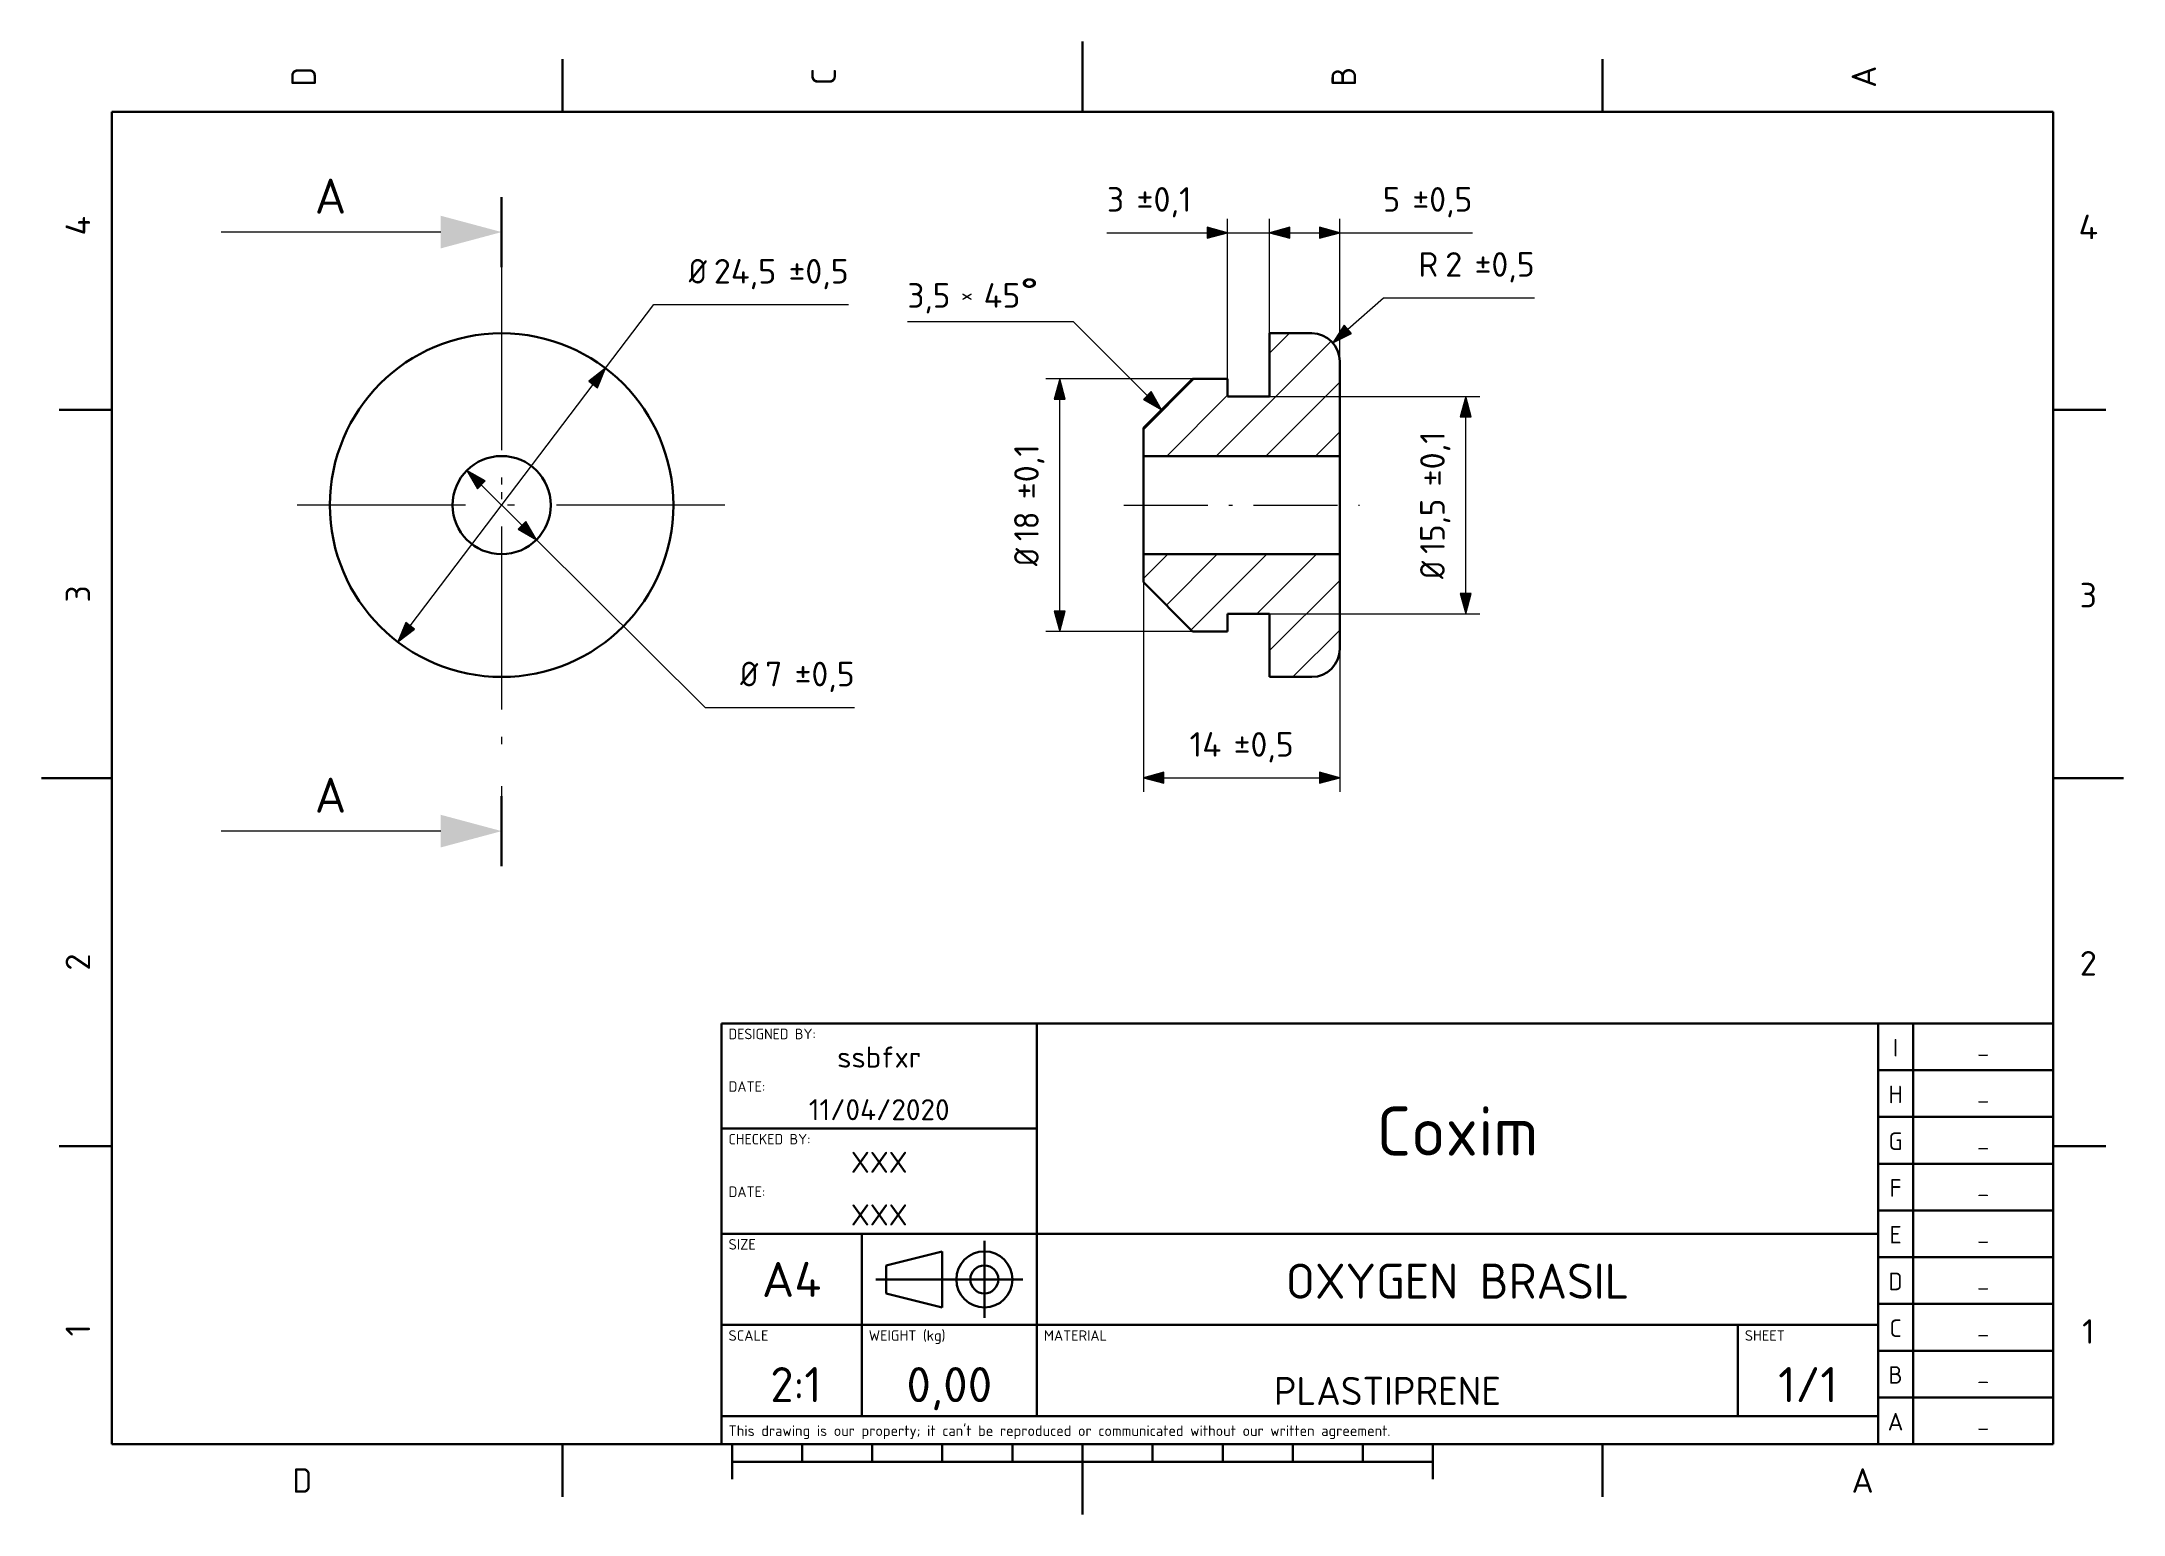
# Model space of a CAD drawing. Extents: x 0 to 297, y 0 to 210.
import ezdxf
from ezdxf.enums import TextEntityAlignment as Align

# ---------------------------------------------------------------- set-up
doc = ezdxf.new("R2010")
doc.units = 0
doc.linetypes.add('DASHDOT', pattern=[18.5, 12, -3, 0.5, -3])
doc.layers.get('0').update_dxf_attribs({"lineweight": 13})
doc.styles.get("Standard").update_dxf_attribs({"font": 'isocp.shx'})
doc.dimstyles.get("Standard").update_dxf_attribs({"dimtxt": 2.5, "dimasz": 2.5, "dimexe": 1.25, "dimexo": 0.625, "dimtad": 1, "dimcen": 2.5, "dimadec": 0, "dimazin": 0, "dimtfac": 1, "dimtmove": 0, "dimatfit": 0, "dimfxl": 1, "dimarcsym": 0})

# ---------------------------------------------------------------- blocks, each defined once
blk = doc.blocks.new('BLOCK57')
at = {"color": 7, "lineweight": 18, "width": 1.110901}
blk.add_text('A', height=3.5, dxfattribs=at).set_placement((258.226196, 3.076224), (261.373749, 3.076224), align=Align.FIT)
blk = doc.blocks.new('BLOCK58')
at = {"color": 7, "lineweight": 18, "width": 0.933333}
blk.add_text('D', height=3.5, dxfattribs=at).set_placement((35.799999, 3.076224), (38.599998, 3.076224), align=Align.FIT)
blk = doc.blocks.new('BLOCK59')
at = {"color": 7, "lineweight": 18, "width": 0.933334}
blk.add_text('B', height=3.5, rotation=90, dxfattribs=at).set_placement((187.523788, 203.600006), (187.523788, 206.400009), align=Align.FIT)
blk = doc.blocks.new('BLOCK60')
at = {"color": 7, "lineweight": 18, "width": 0.815852}
blk.add_text('C', height=3.5, rotation=90, dxfattribs=at).set_placement((113.323776, 203.77623), (113.323776, 206.223785), align=Align.FIT)
blk = doc.blocks.new('BLOCK61')
at = {"color": 7, "lineweight": 18, "width": 1.110901}
blk.add_text('A', height=3.5, rotation=90, dxfattribs=at).set_placement((261.723755, 203.426224), (261.723755, 206.573776), align=Align.FIT)
blk = doc.blocks.new('BLOCK62')
at = {"color": 7, "lineweight": 18, "width": 0.933334}
blk.add_text('D', height=3.5, rotation=90, dxfattribs=at).set_placement((39.123775, 203.600006), (39.123775, 206.400009), align=Align.FIT)
blk = doc.blocks.new('BLOCK63')
at = {"color": 7, "lineweight": 18, "width": 0.863838}
blk.add_text('3', height=3.5, dxfattribs=at).set_placement((290.776215, 129.326218), (293.223755, 129.326218), align=Align.FIT)
blk = doc.blocks.new('BLOCK64')
at = {"color": 7, "lineweight": 18, "width": 0.863843}
blk.add_text('3', height=3.5, rotation=90, dxfattribs=at).set_placement((6.923776, 130.02623), (6.923776, 132.473785), align=Align.FIT)
blk = doc.blocks.new('BLOCK65')
at = {"color": 7, "lineweight": 18, "width": 0.863838}
blk.add_text('2', height=3.5, dxfattribs=at).set_placement((290.776215, 76.826225), (293.223755, 76.826225), align=Align.FIT)
blk = doc.blocks.new('BLOCK66')
at = {"color": 7, "lineweight": 18, "width": 0.863843}
blk.add_text('2', height=3.5, rotation=90, dxfattribs=at).set_placement((6.923776, 77.526222), (6.923776, 79.973778), align=Align.FIT)
blk = doc.blocks.new('BLOCK67')
at = {"color": 7, "lineweight": 18, "width": 0.933329}
blk.add_text('4', height=3.5, dxfattribs=at).set_placement((290.600006, 181.826218), (293.399994, 181.826218), align=Align.FIT)
blk = doc.blocks.new('BLOCK68')
at = {"color": 7, "lineweight": 18, "width": 0.933334}
blk.add_text('4', height=3.5, rotation=90, dxfattribs=at).set_placement((6.923776, 182.350006), (6.923776, 185.150009), align=Align.FIT)
blk = doc.blocks.new('BLOCK69')
at = {"color": 7, "lineweight": 18, "width": 0.953214}
blk.add_text('1', height=3.5, dxfattribs=at).set_placement((291.126221, 24.326223), (292.873779, 24.326223), align=Align.FIT)
blk = doc.blocks.new('BLOCK70')
at = {"color": 7, "lineweight": 18, "width": 0.953211}
blk.add_text('1', height=3.5, rotation=90, dxfattribs=at).set_placement((6.923776, 25.376225), (6.923776, 27.123777), align=Align.FIT)
blk = doc.blocks.new('BLOCK71')
at = {"color": 7, "lineweight": 18, "width": 0.779092}
blk.add_text("This drawing is our property; it can't be reproduced or communicated without our written agreement.", height=1.5, dxfattribs=at).set_placement((98, 11.175525), (192.437073, 11.175525), align=Align.FIT)
blk = doc.blocks.new('BLOCK72')
at = {"color": 7, "lineweight": 18, "width": 0.857432}
blk.add_text('SCALE', height=1.5, dxfattribs=at).set_placement((98, 24.751049), (103.695801, 24.751049), align=Align.FIT)
blk = doc.blocks.new('BLOCK73')
at = {"color": 7, "lineweight": 18, "width": 0.665923}
blk.add_text('   2:1', height=5, dxfattribs=at).set_placement((94.755241, 16), (111.244751, 16), align=Align.FIT)
blk = doc.blocks.new('BLOCK74')
at = {"color": 7, "lineweight": 18, "width": 0.802234}
blk.add_text('WEIGHT (kg)', height=1.5, dxfattribs=at).set_placement((118, 24.751049), (128.944763, 24.751049), align=Align.FIT)
blk = doc.blocks.new('BLOCK75')
at = {"color": 7, "lineweight": 18, "width": 0.767143}
blk.add_text('0,00', height=5, dxfattribs=at).set_placement((123.381119, 16), (135.618881, 16), align=Align.FIT)
blk = doc.blocks.new('BLOCK76')
at = {"color": 7, "lineweight": 18, "width": 0.899371}
blk.add_text('MATERIAL', height=1.5, dxfattribs=at).set_placement((143, 24.751049), (151.993713, 24.751049), align=Align.FIT)
blk = doc.blocks.new('BLOCK77')
at = {"color": 7, "lineweight": 18, "width": 0.850133}
blk.add_text('PLASTIPRENE', height=4, dxfattribs=at).set_placement((175.806992, 15.6), (208.193008, 15.6), align=Align.FIT)
blk = doc.blocks.new('BLOCK78')
at = {"color": 7, "lineweight": 18, "width": 0.839691}
blk.add_text('SHEET', height=1.5, dxfattribs=at).set_placement((243, 24.751049), (248.697906, 24.751049), align=Align.FIT)
blk = doc.blocks.new('BLOCK79')
at = {"color": 7, "lineweight": 18, "width": 0.672753}
blk.add_text('1/1', height=5, dxfattribs=at).set_placement((247.755249, 16), (256.244751, 16), align=Align.FIT)
blk = doc.blocks.new('BLOCK80')
at = {"color": 7, "lineweight": 18, "width": 0.839548}
blk.add_text('SIZE', height=1.5, dxfattribs=at).set_placement((98, 37.751049), (101.897903, 37.751049), align=Align.FIT)
blk = doc.blocks.new('BLOCK81')
at = {"color": 7, "lineweight": 18, "width": 0.991259}
blk.add_text('A4', height=5, dxfattribs=at).set_placement((102.751747, 31), (111.248253, 31), align=Align.FIT)
blk = doc.blocks.new('BLOCK82')
at = {"color": 7, "lineweight": 18, "width": 0.832842}
blk.add_text('OXYGEN BRASIL', height=5, dxfattribs=at).set_placement((177.510498, 30.751749), (226.489517, 30.751749), align=Align.FIT)
blk = doc.blocks.new('BLOCK83')
at = {"color": 7, "lineweight": 18, "width": 0.77958}
blk.add_text('CHECKED BY:', height=1.5, dxfattribs=at).set_placement((98, 52.751049), (109.693703, 52.751049), align=Align.FIT)
blk = doc.blocks.new('BLOCK84')
at = {"color": 7, "lineweight": 18, "width": 0.993964}
blk.add_text('XXX', height=3, dxfattribs=at).set_placement((115.453148, 48.700001), (123.546852, 48.700001), align=Align.FIT)
blk = doc.blocks.new('BLOCK85')
at = {"color": 7, "lineweight": 18, "width": 0.9182}
blk.add_text('DATE:', height=1.5, dxfattribs=at).set_placement((98, 45.251049), (103.246857, 45.251049), align=Align.FIT)
blk = doc.blocks.new('BLOCK86')
at = {"color": 7, "lineweight": 18, "width": 0.993964}
blk.add_text('XXX', height=3, dxfattribs=at).set_placement((115.453148, 41.200001), (123.546852, 41.200001), align=Align.FIT)
blk = doc.blocks.new('BLOCK87')
at = {"color": 7, "lineweight": 18, "width": 0.802887}
blk.add_text('DESIGNED BY:', height=1.5, dxfattribs=at).set_placement((98, 67.751053), (110.444756, 67.751053), align=Align.FIT)
blk = doc.blocks.new('BLOCK88')
at = {"color": 7, "lineweight": 18, "width": 0.892992}
blk.add_text('ssbfxr', height=3, dxfattribs=at).set_placement((113.504196, 63.700001), (125.495804, 63.700001), align=Align.FIT)
blk = doc.blocks.new('BLOCK89')
at = {"color": 7, "lineweight": 18, "width": 0.9182}
blk.add_text('DATE:', height=1.5, dxfattribs=at).set_placement((98, 60.251049), (103.246857, 60.251049), align=Align.FIT)
blk = doc.blocks.new('BLOCK90')
at = {"color": 7, "lineweight": 18, "width": 0.699342}
blk.add_text('11/04/2020', height=3, dxfattribs=at).set_placement((109.459442, 56.200001), (129.540558, 56.200001), align=Align.FIT)
blk = doc.blocks.new('BLOCK91')
at = {"color": 7, "lineweight": 18, "width": 0.760731}
blk.add_text('Coxim', height=7, dxfattribs=at).set_placement((190.462234, 51.152447), (213.53775, 51.152447), align=Align.FIT)
blk = doc.blocks.new('BLOCK92')
at = {"color": 7, "lineweight": 18, "width": 1.110905}
blk.add_text('A', height=2.5, dxfattribs=at).set_placement((263.375885, 11.959208), (265.624146, 11.959208), align=Align.FIT)
blk = doc.blocks.new('BLOCK93')
at = {"color": 7, "lineweight": 18, "width": 1.180341}
blk.add_text('_', height=2, dxfattribs=at).set_placement((276.100708, 12.234033), (277.899323, 12.234033), align=Align.FIT)
blk = doc.blocks.new('BLOCK94')
at = {"color": 7, "lineweight": 18, "width": 0.933333}
blk.add_text('B', height=2.5, dxfattribs=at).set_placement((263.5, 18.625874), (265.5, 18.625874), align=Align.FIT)
blk = doc.blocks.new('BLOCK95')
at = {"color": 7, "lineweight": 18, "width": 1.180341}
blk.add_text('_', height=2, dxfattribs=at).set_placement((276.100708, 18.9007), (277.899323, 18.9007), align=Align.FIT)
blk = doc.blocks.new('BLOCK96')
at = {"color": 7, "lineweight": 18, "width": 0.815855}
blk.add_text('C', height=2.5, dxfattribs=at).set_placement((263.625885, 25.29254), (265.374146, 25.29254), align=Align.FIT)
blk = doc.blocks.new('BLOCK97')
at = {"color": 7, "lineweight": 18, "width": 1.180341}
blk.add_text('_', height=2, dxfattribs=at).set_placement((276.100708, 25.567366), (277.899323, 25.567366), align=Align.FIT)
blk = doc.blocks.new('BLOCK98')
at = {"color": 7, "lineweight": 18, "width": 0.933333}
blk.add_text('D', height=2.5, dxfattribs=at).set_placement((263.5, 31.959206), (265.5, 31.959206), align=Align.FIT)
blk = doc.blocks.new('BLOCK99')
at = {"color": 7, "lineweight": 18, "width": 1.180341}
blk.add_text('_', height=2, dxfattribs=at).set_placement((276.100708, 32.234032), (277.899323, 32.234032), align=Align.FIT)
blk = doc.blocks.new('BLOCK100')
at = {"color": 7, "lineweight": 18, "width": 0.863846}
blk.add_text('E', height=2.5, dxfattribs=at).set_placement((263.625885, 38.625874), (265.374146, 38.625874), align=Align.FIT)
blk = doc.blocks.new('BLOCK101')
at = {"color": 7, "lineweight": 18, "width": 1.180341}
blk.add_text('_', height=2, dxfattribs=at).set_placement((276.100708, 38.9007), (277.899323, 38.9007), align=Align.FIT)
blk = doc.blocks.new('BLOCK102')
at = {"color": 7, "lineweight": 18, "width": 0.863846}
blk.add_text('F', height=2.5, dxfattribs=at).set_placement((263.625885, 45.292542), (265.374146, 45.292542), align=Align.FIT)
blk = doc.blocks.new('BLOCK103')
at = {"color": 7, "lineweight": 18, "width": 1.180341}
blk.add_text('_', height=2, dxfattribs=at).set_placement((276.100708, 45.567368), (277.899323, 45.567368), align=Align.FIT)
blk = doc.blocks.new('BLOCK104')
at = {"color": 7, "lineweight": 18, "width": 0.933333}
blk.add_text('G', height=2.5, dxfattribs=at).set_placement((263.5, 51.959206), (265.5, 51.959206), align=Align.FIT)
blk = doc.blocks.new('BLOCK105')
at = {"color": 7, "lineweight": 18, "width": 1.180341}
blk.add_text('_', height=2, dxfattribs=at).set_placement((276.100708, 52.234032), (277.899323, 52.234032), align=Align.FIT)
blk = doc.blocks.new('BLOCK106')
at = {"color": 7, "lineweight": 18, "width": 0.933333}
blk.add_text('H', height=2.5, dxfattribs=at).set_placement((263.5, 58.625874), (265.5, 58.625874), align=Align.FIT)
blk = doc.blocks.new('BLOCK107')
at = {"color": 7, "lineweight": 18, "width": 1.180341}
blk.add_text('_', height=2, dxfattribs=at).set_placement((276.100708, 58.9007), (277.899323, 58.9007), align=Align.FIT)
blk = doc.blocks.new('BLOCK108')
at = {"color": 7, "lineweight": 18, "width": 1.571347}
blk.add_text('I', height=2.5, dxfattribs=at).set_placement((264.125885, 65.292542), (264.874146, 65.292542), align=Align.FIT)
blk = doc.blocks.new('BLOCK109')
at = {"color": 7, "lineweight": 18, "width": 1.180341}
blk.add_text('_', height=2, dxfattribs=at).set_placement((276.100708, 65.56736), (277.899323, 65.56736), align=Align.FIT)
blk = doc.blocks.new('BLOCK110')
at = {"color": 7, "lineweight": 35}
for p, q in [((-163.5, 293.967346), (-163.5, 288.967346)), ((-163.5, 246.256256), (-163.5, 251.256256))]:
    blk.add_line(p, q, dxfattribs=at)
at = {"color": 7, "lineweight": 18}
for p, q in [((-167.846664, 291.467346), (-183.5, 291.467346)), ((-167.846664, 248.756256), (-183.5, 248.756256))]:
    blk.add_line(p, q, dxfattribs=at)
at = {"color": 7, "linetype": 'DASHDOT', "lineweight": 18}
blk.add_line((-163.5, 288.967346), (-163.5, 251.256256), dxfattribs=at)
at = {"color": 7, "lineweight": 18}
for points in [[(-167.846664, 290.302673), (-163.5, 291.467346), (-167.846664, 292.632019)], [(-167.846664, 247.591568), (-163.5, 248.756256), (-167.846664, 249.920944)]]:
    blk.add_solid(points, dxfattribs=at)
at = {"color": 7, "lineweight": 18, "width": 1.110898}
for p, p2 in [((-176.833206, 292.779846), (-174.584961, 292.779846)), ((-176.833206, 250.068756), (-174.584961, 250.068756))]:
    blk.add_text('A', height=2.5, dxfattribs=at).set_placement(p, p2, align=Align.FIT)
blk = doc.blocks.new('*D55')
at = {"color": 7, "lineweight": 18}
for p, q in [((80.440712, 163.429207), (87.330147, 172.507027)), ((87.330147, 172.507027), (115.132118, 172.507027)), ((52.569954, 126.705391), (78.688881, 161.120857))]:
    blk.add_line(p, q, dxfattribs=at)
for points in [[(79.307381, 160.651497), (80.440712, 163.429207), (78.070351, 161.590279)], [(51.951424, 127.174812), (50.818092, 124.397102), (53.188454, 126.236031)]]:
    blk.add_lwpolyline(points, close=True, dxfattribs=at)
for points in [[(79.307381, 160.651497), (80.440712, 163.429207), (79.307381, 160.651497), (78.070351, 161.590279)], [(51.951424, 127.174812), (50.818092, 124.397102), (51.951424, 127.174812), (53.188454, 126.236031)]]:
    blk.add_solid(points, dxfattribs=at)
for s, width, p, p2 in [('%%c', 0.905877, (92.330147, 175.507027), (94.896797, 175.507027)), ('24,5', 0.798706, (95.896797, 175.507027), (104.815681, 175.507027)), ('%%p0,5', 0.704088, (106.565712, 175.507027), (115.132118, 175.507027))]:
    blk.add_text(s, height=3.5, dxfattribs=dict(at, width=width)).set_placement(p, p2, align=Align.FIT)
blk = doc.blocks.new('*D56')
at = {"color": 7, "lineweight": 18}
for p, q in [((62.719002, 146.804146), (68.539772, 141.022102)), ((70.595619, 138.979988), (94.662056, 115.073738)), ((94.662056, 115.073738), (115.992714, 115.073738))]:
    blk.add_line(p, q, dxfattribs=at)
for points in [[(63.266212, 147.355049), (60.663155, 148.846321), (62.171822, 146.253304)], [(67.992592, 140.47126), (70.59565, 138.979988), (69.086983, 141.573006)]]:
    blk.add_lwpolyline(points, close=True, dxfattribs=at)
for points in [[(63.266212, 147.355049), (60.663155, 148.846321), (63.266212, 147.355049), (62.171822, 146.253304)], [(67.992592, 140.47126), (70.59565, 138.979988), (67.992592, 140.47126), (69.086983, 141.573006)]]:
    blk.add_solid(points, dxfattribs=at)
for s, width, p, p2 in [('%%c', 0.905877, (99.662056, 118.073738), (102.228706, 118.073738)), ('7', 0.863849, (103.228706, 118.073738), (105.676277, 118.073738)), ('%%p0,5', 0.704088, (107.426277, 118.073738), (115.992683, 118.073738))]:
    blk.add_text(s, height=3.5, dxfattribs=dict(at, width=width)).set_placement(p, p2, align=Align.FIT)
blk = doc.blocks.new('BLOCK111')
at = {"color": 7, "linetype": 'DASHDOT', "lineweight": 18}
for p, q in [((-163.5, 287.924988), (-163.5, 256.075012)), ((-147.574997, 272), (-179.425003, 272))]:
    blk.add_line(p, q, dxfattribs=at)
blk = doc.blocks.new('BLOCK112')
at = {"color": 7, "lineweight": 35}
for radius in [12.25, 3.5]:
    blk.add_circle((-163.5, 272), radius, dxfattribs=at)
blk = doc.blocks.new('*D59')
at = {"color": 7, "lineweight": 18}
for p, q in [((175.199341, 168.413155), (175.199341, 184.758064)), ((185.199341, 164.413155), (185.199341, 184.758064)), ((178.097119, 182.758064), (182.301564, 182.758064)), ((185.199341, 182.758064), (204.128003, 182.758064))]:
    blk.add_line(p, q, dxfattribs=at)
for points in [[(178.097119, 183.534492), (175.199341, 182.758064), (178.097119, 181.981636)], [(182.301564, 181.981636), (185.199341, 182.758064), (182.301564, 183.534492)]]:
    blk.add_lwpolyline(points, close=True, dxfattribs=at)
for points in [[(178.097119, 183.534492), (175.199341, 182.758064), (178.097119, 183.534492), (178.097119, 181.981636)], [(182.301564, 181.981636), (185.199341, 182.758064), (182.301564, 181.981636), (182.301564, 183.534492)]]:
    blk.add_solid(points, dxfattribs=at)
for s, width, p, p2 in [('5', 0.863842, (191.364018, 185.758064), (193.81157, 185.758064)), ('%%p0,5', 0.70409, (195.56157, 185.758064), (204.128003, 185.758064))]:
    blk.add_text(s, height=3.5, dxfattribs=dict(at, width=width)).set_placement(p, p2, align=Align.FIT)
blk = doc.blocks.new('*D60')
at = {"color": 7, "lineweight": 18}
for p, q in [((169.199341, 161.913155), (169.199341, 184.758064)), ((175.199341, 168.413155), (175.199341, 184.758064)), ((151.992329, 182.758064), (166.301564, 182.758064)), ((169.199341, 182.758064), (175.199341, 182.758064)), ((178.097119, 182.758064), (180.199341, 182.758064))]:
    blk.add_line(p, q, dxfattribs=at)
for points in [[(166.301564, 181.981636), (169.199341, 182.758064), (166.301564, 183.534492)], [(178.097119, 183.534492), (175.199341, 182.758064), (178.097119, 181.981636)]]:
    blk.add_lwpolyline(points, close=True, dxfattribs=at)
for points in [[(166.301564, 181.981636), (169.199341, 182.758064), (166.301564, 181.981636), (166.301564, 183.534492)], [(178.097119, 183.534492), (175.199341, 182.758064), (178.097119, 183.534492), (178.097119, 181.981636)]]:
    blk.add_solid(points, dxfattribs=at)
for s, width, p, p2 in [('3', 0.863842, (151.992331, 185.758064), (154.439883, 185.758064)), ('%%p0,1', 0.704457, (156.189883, 185.758064), (164.056316, 185.758064))]:
    blk.add_text(s, height=3.5, dxfattribs=dict(at, width=width)).set_placement(p, p2, align=Align.FIT)
blk = doc.blocks.new('*D61')
at = {"color": 7, "lineweight": 18}
for p, q in [((157.199341, 132.913155), (157.199341, 103.039864)), ((185.199341, 123.413155), (185.199341, 103.039864)), ((160.097119, 105.039864), (182.301564, 105.039864))]:
    blk.add_line(p, q, dxfattribs=at)
for points in [[(160.097119, 105.816322), (157.199341, 105.039864), (160.097119, 104.263405)], [(182.301564, 104.263405), (185.199341, 105.039864), (182.301564, 105.816322)]]:
    blk.add_lwpolyline(points, close=True, dxfattribs=at)
for points in [[(160.097119, 105.816322), (157.199341, 105.039864), (160.097119, 105.816322), (160.097119, 104.263405)], [(182.301564, 104.263405), (185.199341, 105.039864), (182.301564, 104.263405), (182.301564, 105.816322)]]:
    blk.add_solid(points, dxfattribs=at)
for s, width, p, p2 in [('14', 0.718035, (163.767348, 108.039864), (168.3149, 108.039864)), ('%%p0,5', 0.70409, (170.064901, 108.039864), (178.631335, 108.039864))]:
    blk.add_text(s, height=3.5, dxfattribs=dict(at, width=width)).set_placement(p, p2, align=Align.FIT)
blk = doc.blocks.new('BLOCK113')
at = {"color": 7, "lineweight": 18}
for p, q in [((-13.995968, 285.074951), (-25.837519, 285.074951)), ((-8.735024, 279.813995), (-13.995968, 285.074951))]:
    blk.add_line(p, q, dxfattribs=at)
blk.add_lwpolyline([(-9.009542, 279.53949), (-7.710505, 278.78949), (-8.460505, 280.088531)], close=True, dxfattribs=at)
blk.add_solid([(-9.009542, 279.53949), (-7.710505, 278.78949), (-9.009542, 279.53949), (-8.460505, 280.088531)], dxfattribs=at)
for s, height, width, p, p2 in [('%%d', 1.75, 3.079999, (-17.779301, 286.424957), (-16.495968, 286.424957)), ('3,5', 1.75, 0.781134, (-25.837519, 286.074951), (-22.778078, 286.074951)), ('×', 0.875, 1.4, (-22.028078, 286.512451), (-21.153078, 286.512451)), ('45', 1.75, 0.850954, (-20.403078, 286.074951), (-17.779303, 286.074951))]:
    blk.add_text(s, height=height, dxfattribs=dict(at, width=width)).set_placement(p, p2, align=Align.FIT)
blk = doc.blocks.new('*D64')
at = {"color": 7, "lineweight": 18}
for p, q in [((175.199341, 159.413155), (205.17434, 159.413155)), ((203.17434, 131.310921), (203.17434, 156.515388)), ((175.199341, 128.413155), (205.17434, 128.413155))]:
    blk.add_line(p, q, dxfattribs=at)
for points in [[(203.950797, 156.515388), (203.17434, 159.413155), (202.397883, 156.515388)], [(202.397883, 131.310921), (203.17434, 128.413155), (203.950797, 131.310921)]]:
    blk.add_lwpolyline(points, close=True, dxfattribs=at)
for points in [[(203.950797, 156.515388), (203.17434, 159.413155), (203.950797, 156.515388), (202.397883, 156.515388)], [(202.397883, 131.310921), (203.17434, 128.413155), (202.397883, 131.310921), (203.950797, 131.310921)]]:
    blk.add_solid(points, dxfattribs=at)
for s, width, p, p2 in [('%%p0,1', 0.704459, (200.17434, 146.57148), (200.17434, 154.437935)), ('15,5', 0.704459, (200.17434, 136.955025), (200.17434, 144.82148)), ('%%c', 0.905877, (200.17434, 133.388374), (200.17434, 135.955025))]:
    blk.add_text(s, height=3.5, rotation=90, dxfattribs=dict(at, width=width)).set_placement(p, p2, align=Align.FIT)
blk = doc.blocks.new('*D65')
at = {"color": 7, "lineweight": 18}
for p, q in [((164.199341, 161.913155), (143.252236, 161.913155)), ((145.252236, 128.810921), (145.252236, 159.015388)), ((164.199341, 125.913155), (143.252236, 125.913155))]:
    blk.add_line(p, q, dxfattribs=at)
for points in [[(146.028693, 159.015388), (145.252236, 161.913155), (144.475779, 159.015388)], [(144.475779, 128.810921), (145.252236, 125.913155), (146.028693, 128.810921)]]:
    blk.add_lwpolyline(points, close=True, dxfattribs=at)
for points in [[(146.028693, 159.015388), (145.252236, 161.913155), (146.028693, 159.015388), (144.475779, 159.015388)], [(144.475779, 128.810921), (145.252236, 125.913155), (144.475779, 128.810921), (146.028693, 128.810921)]]:
    blk.add_solid(points, dxfattribs=at)
for s, width, p, p2 in [('%%p0,1', 0.704459, (142.252236, 144.735786), (142.252236, 152.602242)), ('18', 0.680281, (142.252236, 138.790718), (142.252236, 142.985786)), ('%%c', 0.905877, (142.252236, 135.224068), (142.252236, 137.790718))]:
    blk.add_text(s, height=3.5, rotation=90, dxfattribs=dict(at, width=width)).set_placement(p, p2, align=Align.FIT)
blk = doc.blocks.new('*D66')
at = {"color": 7, "lineweight": 18}
for p, q in [((186.363377, 168.986153), (191.443276, 173.484627)), ((191.443276, 173.484627), (213.007264, 173.484627))]:
    blk.add_line(p, q, dxfattribs=at)
blk.add_lwpolyline([(185.848605, 169.567451), (184.193944, 167.06501), (186.878131, 168.404854)], close=True, dxfattribs=at)
blk.add_solid([(185.848605, 169.567451), (184.193944, 167.06501), (185.848605, 169.567451), (186.878131, 168.404854)], dxfattribs=at)
for s, width, p, p2 in [('R', 0.933333, (196.443276, 176.484627), (199.243275, 176.484627)), ('2', 0.863842, (200.243277, 176.484627), (202.690829, 176.484627)), ('%%p0,5', 0.704091, (204.440829, 176.484627), (213.007264, 176.484627))]:
    blk.add_text(s, height=3.5, dxfattribs=dict(at, width=width)).set_placement(p, p2, align=Align.FIT)
blk = doc.blocks.new('BLOCK114')
at = {"color": 7, "lineweight": 35}
for p, q in [((0, 279.75), (0, 284.25)), ((3, 284.25), (0, 284.25)), ((5, 275.5), (5, 282.25)), ((-9, 277.5), (-5.5, 281)), ((-3, 281), (-5.5, 281)), ((-3, 279.75), (-3, 281)), ((0, 279.75), (-3, 279.75)), ((-9, 275.5), (-9, 277.5)), ((5, 275.5), (-9, 275.5)), ((-9, 275.5), (-9, 272)), ((5, 275.5), (5, 272)), ((-9, 272), (-9, 268.5)), ((5, 272), (5, 268.5)), ((5, 268.5), (-9, 268.5)), ((-9, 266.5), (-9, 268.5)), ((5, 261.75), (5, 268.5)), ((-9, 266.5), (-5.5, 263)), ((-3, 263), (-5.5, 263)), ((0, 264.25), (-3, 264.25)), ((-3, 263), (-3, 264.25)), ((0, 259.75), (0, 264.25)), ((3, 259.75), (0, 259.75))]:
    blk.add_line(p, q, dxfattribs=at)
for centre, start, end in [((3, 282.25), 0, 90), ((3, 261.75), 270, 0)]:
    blk.add_arc(centre, 2, start, end, dxfattribs=at)
blk = doc.blocks.new('BLOCK115')
at = {"color": 7, "lineweight": 18}
for p, q in [((-9, 266.771637), (-7.271645, 268.5)), ((-7.368055, 264.868042), (-3.736111, 268.5)), ((-5.600288, 263.100281), (-0.200577, 268.5)), ((-0.915043, 264.25), (3.334957, 268.5)), ((0, 261.629517), (5, 266.629517)), ((1.656025, 259.75), (5, 263.093964))]:
    blk.add_line(p, q, dxfattribs=at)
blk = doc.blocks.new('BLOCK116')
at = {"color": 7, "lineweight": 18}
for p, q in [((-3.807178, 275.5), (4.385268, 283.692444)), ((0, 282.842712), (1.407287, 284.25)), ((-9, 277.378235), (-5.378246, 281)), ((-0.271645, 275.5), (5, 280.771637)), ((-7.342712, 275.5), (-3, 279.842712)), ((3.263889, 275.5), (5, 277.236115))]:
    blk.add_line(p, q, dxfattribs=at)

msp = doc.modelspace()

# ---------------------------------------------------------------- linework, layer by layer
at = {"color": 7, "lineweight": 35}
for p, q in [((148.5, 200), (148.5, 210)), ((74.3, 200), (74.3, 207.5)), ((222.7, 200), (222.7, 207.5)), ((287, 200), (10, 200)), ((10, 200), (10, 10)), ((287, 10), (287, 200)), ((10, 157.5), (2.5, 157.5)), ((287, 157.5), (294.5, 157.5)), ((10, 105), (0, 105)), ((287, 105), (297, 105)), ((97, 10), (97, 70)), ((97, 70), (287, 70)), ((142, 14), (142, 70)), ((262, 10), (262, 70)), ((267, 10), (267, 70)), ((287, 70), (287, 10)), ((262, 63.333333), (287, 63.333333)), ((262, 56.666667), (287, 56.666667)), ((97, 55), (142, 55)), ((10, 52.5), (2.5, 52.5)), ((287, 52.5), (294.5, 52.5)), ((262, 50), (287, 50)), ((262, 43.333333), (287, 43.333333)), ((97, 40), (262, 40)), ((117, 14), (117, 40)), ((134.5, 28), (134.5, 39)), ((120.5, 35.5), (128.5, 37.5)), ((128.5, 37.5), (128.5, 29.5)), ((262, 36.666667), (287, 36.666667)), ((119, 33.5), (140, 33.5)), ((120.5, 31.5), (120.5, 35.5)), ((128.5, 29.5), (120.5, 31.5)), ((262, 30), (287, 30)), ((97, 27), (262, 27)), ((242, 14), (242, 27)), ((262, 23.333333), (287, 23.333333)), ((262, 16.666667), (287, 16.666667)), ((97, 14), (262, 14)), ((10, 10), (287, 10)), ((74.3, 10), (74.3, 2.5)), ((97, 10), (287, 10)), ((98.5, 10), (98.5, 5)), ((108.5, 10), (108.5, 7.5)), ((118.5, 10), (118.5, 7.5)), ((128.5, 10), (128.5, 7.5)), ((138.5, 10), (138.5, 7.5)), ((148.5, 10), (148.5, 0)), ((158.5, 10), (158.5, 7.5)), ((168.5, 10), (168.5, 7.5)), ((178.5, 10), (178.5, 7.5)), ((188.5, 10), (188.5, 7.5)), ((198.5, 10), (198.5, 5)), ((222.7, 10), (222.7, 2.5)), ((98.5, 7.5), (198.5, 7.5))]:
    msp.add_line(p, q, dxfattribs=at)
at = {"color": 7, "linetype": 'DASHDOT', "lineweight": 18}
msp.add_line((154.398242, 143.913155), (187.999442, 143.913155), dxfattribs=at)
at = {"color": 7, "lineweight": 35}
for radius in [4, 2]:
    msp.add_circle((134.5, 33.5), radius, dxfattribs=at)

# ---------------------------------------------------------------- block references
at = {"lineweight": 0}
for name in ['BLOCK62', 'BLOCK60', 'BLOCK59', 'BLOCK61', 'BLOCK68', 'BLOCK67', 'BLOCK64', 'BLOCK63', 'BLOCK65', 'BLOCK66', 'BLOCK87', 'BLOCK88', 'BLOCK108', 'BLOCK109', 'BLOCK89', 'BLOCK106', 'BLOCK90', 'BLOCK91', 'BLOCK107', 'BLOCK83', 'BLOCK104', 'BLOCK84', 'BLOCK105', 'BLOCK102', 'BLOCK85', 'BLOCK103', 'BLOCK86', 'BLOCK80', 'BLOCK100', 'BLOCK101', 'BLOCK81', 'BLOCK82', 'BLOCK98', 'BLOCK99', 'BLOCK96', 'BLOCK69', 'BLOCK70', 'BLOCK72', 'BLOCK74', 'BLOCK76', 'BLOCK78', 'BLOCK97', 'BLOCK73', 'BLOCK75', 'BLOCK79', 'BLOCK94', 'BLOCK77', 'BLOCK95', 'BLOCK71', 'BLOCK92', 'BLOCK93', 'BLOCK58', 'BLOCK57']:
    msp.add_blockref(name, (0, 0), dxfattribs=at)
at = {"lineweight": 0, "xscale": 2, "yscale": 2, "zscale": 2}
for name, p in [('BLOCK110', (392.629402, -400.086845)), ('BLOCK111', (392.629402, -400.086845)), ('BLOCK113', (175.199341, -400.086845)), ('BLOCK112', (392.629402, -400.086845)), ('BLOCK114', (175.199341, -400.086845)), ('BLOCK116', (175.199341, -400.086845)), ('BLOCK115', (175.199341, -400.086845))]:
    msp.add_blockref(name, p, dxfattribs=at)

# ---------------------------------------------------------------- dimensions: what is measured, and where the dimension line sits
at = {"color": 0, "lineweight": 0}
for base, p1, p2, angle, text, picture, middle in [((169.199341, 182.758064), (175.199341, 168.413155), (169.199341, 161.913155), 180, '<>{}{%%p0,1}', '*D60', (158.024323, 182.758064)), ((145.252235, 161.913155), (164.199341, 125.913155), (164.199341, 161.913155), 90, '%%c<>{}{%%p0,1}', '*D65', (145.252235, 143.913155)), ((203.174339, 159.413155), (175.199341, 128.413155), (175.199341, 159.413155), 90, '%%c<>{}{%%p0,1}', '*D64', (203.174339, 143.913155))]:
    dim = msp.add_linear_dim(base=base, p1=p1, p2=p2, angle=angle, text=text, dimstyle='STANDARD', override={"dimlfac": 0.5, "dimtol": 0, "dimlim": 0, "dimtp": 0.1, "dimtm": 0.1}, dxfattribs=at)
    dim.commit()
    dim.dimension.update_dxf_attribs({"geometry": picture, "text_midpoint": middle, "dimtype": 160, "oblique_angle": 5156.620156})
for base, p1, p2, picture, middle in [((185.199341, 182.758064), (175.199341, 168.413155), (185.199341, 164.413155), '*D59', (197.74601, 182.758064)), ((185.199341, 105.039864), (157.199341, 132.913155), (185.199341, 123.413155), '*D61', (171.199341, 105.039864))]:
    dim = msp.add_linear_dim(base=base, p1=p1, p2=p2, text='<>{}{%%p0,5}', dimstyle='STANDARD', override={"dimlfac": 0.5, "dimtol": 0, "dimlim": 0, "dimtp": 0.5, "dimtm": 0.5}, dxfattribs=at)
    dim.commit()
    dim.dimension.update_dxf_attribs({"geometry": picture, "text_midpoint": middle, "dimtype": 160, "oblique_angle": 5156.620156})
for p1, p2, picture, middle in [((50.818103, 124.397125), (80.440701, 163.429185), '*D55', (95.611671, 183.419133)), ((60.663155, 148.846347), (70.595649, 138.979962), '*D56', (98.913732, 110.85036))]:
    dim = msp.add_diameter_dim_2p(p1=p1, p2=p2, text='<>{}{%%p0,5}', dimstyle='STANDARD', override={"dimlfac": 0.5, "dimtol": 0, "dimlim": 0, "dimtp": 0.5, "dimtm": 0.5}, dxfattribs=at)
    dim.commit()
    dim.dimension.update_dxf_attribs({"geometry": picture, "text_midpoint": middle, "dimtype": 163})
dim = msp.add_radius_dim(center=(181.199341, 164.413155), mpoint=(184.193945, 167.065013), text='<>{}{%%p0,5}', dimstyle='STANDARD', override={"dimlfac": 0.5, "dimtol": 0, "dimlim": 0, "dimtp": 0.5, "dimtm": 0.5}, dxfattribs=at)
dim.commit()
dim.dimension.update_dxf_attribs({"geometry": '*D66', "text_midpoint": (201.245104, 182.164594), "dimtype": 164})

doc.saveas('drawing.dxf')
